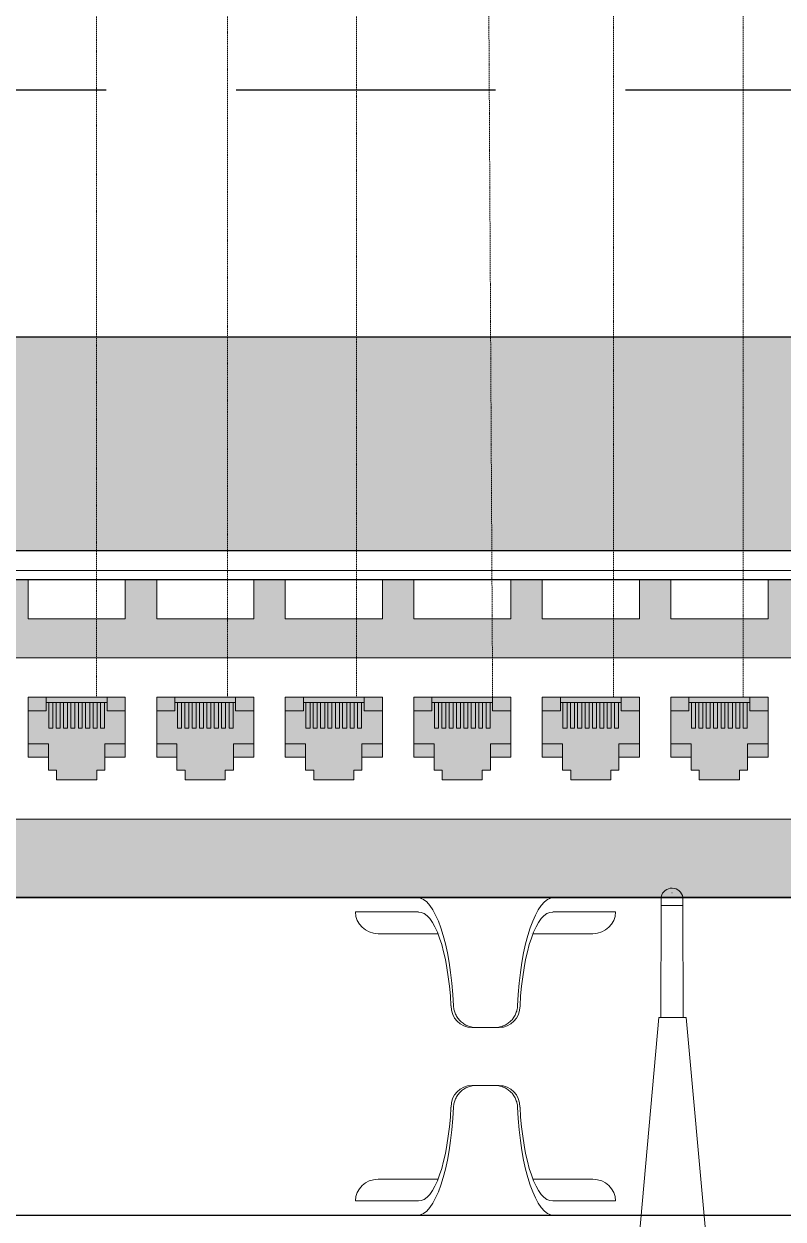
# Model space of a CAD drawing. Header units: millimetres. Extents: x 4247 to 622543, y -201358 to 142419.
# Drawn here: x 71477 to 72939, y -127284 to -124982 of the extents above; entities that cross this region are included whole.
import ezdxf

# ---------------------------------------------------------------- set-up
doc = ezdxf.new("R2010")
doc.units = ezdxf.units.MM
doc.linetypes.add('DASH', pattern=[0.75, 0.5, -0.25])
doc.linetypes.add('DASHED2', pattern=[0.375, 0.25, -0.125])
doc.layers.add('(АР) Текст', color=7, linetype='Continuous', lineweight=25)
doc.layers.add('UTP', color=5, linetype='DASH', lineweight=25)
doc.layers.add('_19D-Телекоммуникационные шкафы', color=7, linetype='Continuous')
doc.layers.add('_Оборудование ИСПП', color=255, linetype='Continuous')

# ---------------------------------------------------------------- blocks, each defined once
blk = doc.blocks.new('Органайзер1U')
at = {"lineweight": 9}
for p, q in [((923.7, 419.7, -149.5), (836.7, 419.7, -452.7)), ((1196.4, 419.7, -452.7), (1109.5, 419.7, -149.5)), ((951, 389.7, -162.2), (867.9, 389.7, -432.7)), ((1082.2, 389.7, -162.2), (1165.2, 389.7, -432.7)), ((1035.4, 259.8), (997.7, 259.8)), ((997.7, 259.8), (1004.1, 259.8, 22.4)), ((1029, 259.8, 22.4), (1035.4, 259.8)), ((1035.4, 179.8), (997.7, 179.8)), ((997.7, 179.8), (1004.1, 179.8, 22.4)), ((1029, 179.8, 22.4), (1035.4, 179.8)), ((951, 50, -162.2), (867.9, 50, -432.7)), ((1082.2, 50, -162.2), (1165.2, 50, -432.7)), ((923.7, 20, -149.5), (836.7, 20, -452.7)), ((1196.4, 20, -452.7), (1109.5, 20, -149.5))]:
    blk.add_line(p, q, dxfattribs=at)
at = {"lineweight": 30, "ltscale": 10}
for points in [[(-2403, 439.8), (2403, 439.8)], [(2403, -0.2), (-2403, -0.2)]]:
    blk.add_lwpolyline(points, dxfattribs=at)
at = {"lineweight": 9, "extrusion": (-0.275637, -3.86225e-05, -0.961262)}
blk.add_arc((-289.6, -959.1, -275), 30, 0.0084, 90.0077, dxfattribs=at)
at = {"lineweight": 9, "extrusion": (0.275637, -3.86225e-05, -0.961262)}
blk.add_arc((289.9, 995.3, 285.4), 30, 89.9923, 179.9916, dxfattribs=at)
at = {"lineweight": 9, "extrusion": (-0.275637, 3.86225e-05, -0.961262)}
blk.add_arc((-150, -959, -275), 30, 89.9923, 179.9916, dxfattribs=at)
at = {"lineweight": 9, "extrusion": (0.275637, 3.86225e-05, -0.961262)}
blk.add_arc((149.7, 995.3, 285.4), 30, 0.0084, 90.0077, dxfattribs=at)
at = {"lineweight": 9, "extrusion": (0.961262, -6.12038e-17, -0.275637)}
blk.add_ellipse((921.9, 261.5, -155.7), major_axis=(51.1, 0, 178.1), ratio=0.961262, start_param=-1.580604, end_param=-0.159207, dxfattribs=at)
at = {"lineweight": 9, "extrusion": (0.961262, 6.12038e-17, 0.275637)}
for centre, major_axis, start_param, end_param in [((1111.3, 261.5, -155.7), (-51.1, 0, 178.1), -1.580604, -0.159207), ((1108.7, 262.2, -146.8), (-45.1, 0, 157.4), 4.69506, 6.107426)]:
    blk.add_ellipse(centre, major_axis=major_axis, ratio=0.961262, start_param=start_param, end_param=end_param, dxfattribs=at)
at = {"lineweight": 9, "extrusion": (-9.99013e-30, -1.95922e-16, -1)}
blk.add_ellipse((867.9, 419.7, -432.7), major_axis=(-31.2, 0), ratio=0.961262, start_param=-1.570796, end_param=0, dxfattribs=at)
at = {"lineweight": 9, "extrusion": (-0.961262, 6.12038e-17, 0.275637)}
blk.add_ellipse((924.4, 262.2, -146.8), major_axis=(45.1, 0, 157.4), ratio=0.961262, start_param=0.175759, end_param=1.588125, dxfattribs=at)
at = {"lineweight": 9}
for centre, major_axis in [((1165.2, 419.7, -432.7), (31.2, 0)), ((867.9, 20, -432.7), (-31.2, 0))]:
    blk.add_ellipse(centre, major_axis=major_axis, ratio=0.961262, start_param=-1.570796, end_param=0, dxfattribs=at)
at = {"lineweight": 9, "extrusion": (-0.961262, -6.12038e-17, 0.275637)}
blk.add_ellipse((921.9, 178.1, -155.7), major_axis=(51.1, 0, 178.1), ratio=0.961262, start_param=-1.580604, end_param=-0.159207, dxfattribs=at)
at = {"lineweight": 9, "extrusion": (0.961262, 6.12038e-17, -0.275637)}
blk.add_ellipse((924.4, 177.4, -146.8), major_axis=(45.1, 0, 157.4), ratio=0.961262, start_param=0.175759, end_param=1.588125, dxfattribs=at)
at = {"lineweight": 9, "extrusion": (-0.961262, 6.12038e-17, -0.275637)}
for centre, major_axis, start_param, end_param in [((1111.3, 178.1, -155.7), (-51.1, 0, 178.1), -1.580604, -0.159207), ((1108.7, 177.4, -146.8), (-45.1, 0, 157.4), 4.69506, 6.107426)]:
    blk.add_ellipse(centre, major_axis=major_axis, ratio=0.961262, start_param=start_param, end_param=end_param, dxfattribs=at)
at = {"lineweight": 9, "extrusion": (9.99013e-30, 1.95922e-16, -1)}
blk.add_ellipse((1165.2, 20, -432.7), major_axis=(31.2, 0), ratio=0.961262, start_param=-1.570796, end_param=0, dxfattribs=at)
at = {"lineweight": 9}
for points in [[(952.6, 389.7, -157.5), (952.5, 389.7, -157.5), (952.4, 389.7, -157.5), (952.4, 389.7, -157.5)], [(952.6, 389.7, -157.5), (952.5, 389.7, -157.5), (952.4, 389.7, -157.5), (952.4, 389.7, -157.5)], [(1080.8, 389.7, -157.5), (1080.7, 389.7, -157.5), (1080.6, 389.7, -157.5), (1080.6, 389.7, -157.5)], [(1080.8, 389.7, -157.5), (1080.7, 389.7, -157.5), (1080.6, 389.7, -157.5), (1080.6, 389.7, -157.5)]]:
    blk.add_open_spline(points, degree=3, dxfattribs=at)
for points, knots in [([(1004.1, 259.8, 22.4), (1002.2, 259.8, 22.4), (1000.2, 260, 22.4), (996.2, 260.7, 22.4), (994.2, 261.3, 22.4), (990.3, 262.8, 22.4), (988.5, 263.8, 22.4), (985, 266, 22.3), (983.4, 267.2, 22.3), (980.7, 269.9, 22.2), (979.3, 271.4, 22.1), (977, 274.6, 21.9), (976, 276.4, 21.8), (974.3, 280.1, 21.4), (973.6, 282, 21.2), (972.7, 285.9, 20.7), (972.4, 287.9, 20.4), (972.3, 289.8, 20.1)], [18.612291, 18.612291, 18.612291, 18.612291, 19.195929, 19.195929, 19.779566, 19.779566, 20.363204, 20.363204, 20.946842, 20.946842, 21.522754, 21.522754, 22.098666, 22.098666, 22.674578, 22.674578, 23.250457, 23.250457, 23.250457, 23.250457]), ([(1060.8, 289.8, 20.1), (1060.8, 287.9, 20.4), (1060.5, 285.9, 20.7), (1059.6, 282.1, 21.2), (1058.9, 280.1, 21.4), (1057.2, 276.5, 21.8), (1056.2, 274.7, 21.9), (1053.9, 271.4, 22.1), (1052.6, 270, 22.2), (1049.8, 267.3, 22.3), (1048.2, 266, 22.3), (1044.7, 263.8, 22.4), (1042.9, 262.8, 22.4), (1039, 261.3, 22.4), (1037, 260.7, 22.4), (1033, 260, 22.4), (1031, 259.8, 22.4), (1029, 259.8, 22.4)], [4.570415, 4.570415, 4.570415, 4.570415, 5.143883, 5.143883, 5.717385, 5.717385, 6.290887, 6.290887, 6.864388, 6.864388, 7.450436, 7.450436, 8.036484, 8.036484, 8.622531, 8.622531, 9.208579, 9.208579, 9.208579, 9.208579]), ([(1004.1, 179.8, 22.4), (1002.2, 179.8, 22.4), (1000.2, 179.7, 22.4), (996.2, 178.9, 22.4), (994.2, 178.3, 22.4), (990.3, 176.8, 22.4), (988.5, 175.9, 22.4), (985, 173.7, 22.3), (983.4, 172.4, 22.3), (980.7, 169.7, 22.2), (979.3, 168.3, 22.1), (977, 165, 21.9), (976, 163.2, 21.8), (974.3, 159.5, 21.4), (973.6, 157.6, 21.2), (972.7, 153.7, 20.7), (972.4, 151.8, 20.4), (972.3, 149.9, 20.1)], [18.612291, 18.612291, 18.612291, 18.612291, 19.195929, 19.195929, 19.779566, 19.779566, 20.363204, 20.363204, 20.946842, 20.946842, 21.522754, 21.522754, 22.098666, 22.098666, 22.674578, 22.674578, 23.250457, 23.250457, 23.250457, 23.250457]), ([(1060.8, 149.9, 20.1), (1060.8, 151.8, 20.4), (1060.5, 153.7, 20.7), (1059.6, 157.6, 21.2), (1058.9, 159.5, 21.4), (1057.2, 163.2, 21.8), (1056.2, 164.9, 21.9), (1053.9, 168.2, 22.1), (1052.6, 169.7, 22.2), (1049.8, 172.4, 22.3), (1048.2, 173.6, 22.3), (1044.7, 175.8, 22.4), (1042.9, 176.8, 22.4), (1039, 178.3, 22.4), (1037, 178.9, 22.4), (1033, 179.7, 22.4), (1031, 179.8, 22.4), (1029, 179.8, 22.4)], [4.570415, 4.570415, 4.570415, 4.570415, 5.143883, 5.143883, 5.717385, 5.717385, 6.290887, 6.290887, 6.864388, 6.864388, 7.450436, 7.450436, 8.036484, 8.036484, 8.622531, 8.622531, 9.208579, 9.208579, 9.208579, 9.208579])]:
    blk.add_open_spline(points, degree=3, knots=knots, dxfattribs=at)
blk = doc.blocks.new('24_port')
at = {"ltscale": 10}
h = blk.add_hatch(color=256, dxfattribs=at)
h.set_gradient(color1=(230, 230, 230), color2=(232, 232, 232), rotation=45, one_color=1, tint=0.91, name='CYLINDER')
h.paths.add_polyline_path([(2223, 0), (2223, 440), (2112.5, 440), (2112.5, 385.8), (1978, 385.8), (1978, 440), (1934.6, 440), (1934.6, 385.8), (1800.1, 385.8), (1800.1, 440), (1756.8, 440), (1756.8, 385.8), (1622.3, 385.8), (1622.3, 440), (1578.9, 440), (1578.9, 385.8), (1444.5, 385.8), (1444.5, 440), (1401.1, 440), (1401.1, 385.8), (1266.6, 385.8), (1266.6, 440), (1223.3, 440), (1223.3, 385.8), (1088.8, 385.8), (1088.8, 440), (1045.4, 440), (1045.4, 385.8), (910.9, 385.8), (910.9, 440), (867.6, 440), (867.6, 385.8), (733.1, 385.8), (733.1, 440), (689.7, 440), (689.7, 385.8), (555.3, 385.8), (555.3, 440), (511.9, 440), (511.9, 385.8), (377.4, 385.8), (377.4, 440), (334.1, 440), (334.1, 385.8), (199.6, 385.8), (199.6, 440), (156.2, 440), (156.2, 385.8), (21.7, 385.8), (21.7, 440), (-21.6, 440), (-21.6, 385.8), (-156.1, 385.8), (-156.1, 440), (-199.5, 440), (-199.5, 385.8), (-333.9, 385.8), (-333.9, 440), (-377.3, 440), (-377.3, 385.8), (-511.8, 385.8), (-511.8, 440), (-555.1, 440), (-555.1, 385.8), (-689.6, 385.8), (-689.6, 440), (-733, 440), (-733, 385.8), (-867.5, 385.8), (-867.5, 440), (-910.8, 440), (-910.8, 385.8), (-1045.3, 385.8), (-1045.3, 440), (-1088.7, 440), (-1088.7, 385.8), (-1223.1, 385.8), (-1223.1, 440), (-1266.5, 440), (-1266.5, 385.8), (-1401, 385.8), (-1401, 440), (-1444.3, 440), (-1444.3, 385.8), (-1578.8, 385.8), (-1578.8, 440), (-1622.2, 440), (-1622.2, 385.8), (-1756.7, 385.8), (-1756.7, 440), (-1800, 440), (-1800, 385.8), (-1934.5, 385.8), (-1934.5, 440), (-1977.9, 440), (-1977.9, 385.8), (-2112.3, 385.8), (-2112.3, 440), (-2223, 440), (-2223, 0)])
h.paths.add_polyline_path([(-2167.7, 108.4), (-2167.7, 331.6), (2167.7, 331.6), (2167.7, 108.4)], flags=16)
h.paths.add_polyline_path([(-116.7, 162.7), (-116.7, 176.2), (-128, 176.2), (-128, 194.3), (-156.1, 194.3), (-156.1, 277.3), (-21.6, 277.3), (-21.6, 194.3), (-50, 194.3), (-50, 176.2), (-61.3, 176.2), (-61.3, 162.7)], flags=0)
h.paths.add_polyline_path([(-199.5, 194.3), (-227.8, 194.3), (-227.8, 176.2), (-239.1, 176.2), (-239.1, 162.7), (-294.5, 162.7), (-294.5, 176.2), (-305.8, 176.2), (-305.8, 194.3), (-333.9, 194.3), (-333.9, 277.3), (-199.5, 277.3)], flags=0)
h.paths.add_polyline_path([(21.7, 194.3), (21.7, 277.3), (156.2, 277.3), (156.2, 194.3), (127.9, 194.3), (127.9, 176.2), (116.6, 176.2), (116.6, 162.7), (61.1, 162.7), (61.1, 176.2), (49.8, 176.2), (49.8, 194.3)], flags=0)
h.paths.add_polyline_path([(-377.3, 194.3), (-405.7, 194.3), (-405.7, 176.2), (-416.9, 176.2), (-416.9, 162.7), (-472.4, 162.7), (-472.4, 176.2), (-483.7, 176.2), (-483.7, 194.3), (-511.8, 194.3), (-511.8, 277.3), (-377.3, 277.3)], flags=0)
h.paths.add_polyline_path([(199.6, 194.3), (199.6, 277.3), (334.1, 277.3), (334.1, 194.3), (305.7, 194.3), (305.7, 176.2), (294.4, 176.2), (294.4, 162.7), (239, 162.7), (239, 176.2), (227.7, 176.2), (227.7, 194.3)], flags=0)
h.paths.add_polyline_path([(-555.1, 194.3), (-583.5, 194.3), (-583.5, 176.2), (-594.8, 176.2), (-594.8, 162.7), (-650.2, 162.7), (-650.2, 176.2), (-661.5, 176.2), (-661.5, 194.3), (-689.6, 194.3), (-689.6, 277.3), (-555.1, 277.3)], flags=0)
h.paths.add_polyline_path([(377.4, 194.3), (377.4, 277.3), (511.9, 277.3), (511.9, 194.3), (483.5, 194.3), (483.5, 176.2), (472.3, 176.2), (472.3, 162.7), (416.8, 162.7), (416.8, 176.2), (405.5, 176.2), (405.5, 194.3)], flags=0)
h.paths.add_polyline_path([(-733, 194.3), (-761.3, 194.3), (-761.3, 176.2), (-772.6, 176.2), (-772.6, 162.7), (-828.1, 162.7), (-828.1, 176.2), (-839.4, 176.2), (-839.4, 194.3), (-867.5, 194.3), (-867.5, 277.3), (-733, 277.3)], flags=0)
h.paths.add_polyline_path([(555.3, 194.3), (555.3, 277.3), (689.7, 277.3), (689.7, 194.3), (661.4, 194.3), (661.4, 176.2), (650.1, 176.2), (650.1, 162.7), (594.7, 162.7), (594.7, 176.2), (583.4, 176.2), (583.4, 194.3)], flags=0)
h.paths.add_polyline_path([(-910.8, 194.3), (-939.2, 194.3), (-939.2, 176.2), (-950.5, 176.2), (-950.5, 162.7), (-1005.9, 162.7), (-1005.9, 176.2), (-1017.2, 176.2), (-1017.2, 194.3), (-1045.3, 194.3), (-1045.3, 277.3), (-910.8, 277.3)], flags=0)
h.paths.add_polyline_path([(733.1, 194.3), (733.1, 277.3), (867.6, 277.3), (867.6, 194.3), (839.2, 194.3), (839.2, 176.2), (827.9, 176.2), (827.9, 162.7), (772.5, 162.7), (772.5, 176.2), (761.2, 176.2), (761.2, 194.3)], flags=0)
h.paths.add_polyline_path([(-1088.7, 194.3), (-1117, 194.3), (-1117, 176.2), (-1128.3, 176.2), (-1128.3, 162.7), (-1183.7, 162.7), (-1183.7, 176.2), (-1195, 176.2), (-1195, 194.3), (-1223.1, 194.3), (-1223.1, 277.3), (-1088.7, 277.3)], flags=0)
h.paths.add_polyline_path([(910.9, 194.3), (910.9, 277.3), (1045.4, 277.3), (1045.4, 194.3), (1017.1, 194.3), (1017.1, 176.2), (1005.8, 176.2), (1005.8, 162.7), (950.3, 162.7), (950.3, 176.2), (939, 176.2), (939, 194.3)], flags=0)
h.paths.add_polyline_path([(-1266.5, 194.3), (-1294.9, 194.3), (-1294.9, 176.2), (-1306.1, 176.2), (-1306.1, 162.7), (-1361.6, 162.7), (-1361.6, 176.2), (-1372.9, 176.2), (-1372.9, 194.3), (-1401, 194.3), (-1401, 277.3), (-1266.5, 277.3)], flags=0)
h.paths.add_polyline_path([(1088.8, 194.3), (1088.8, 277.3), (1223.3, 277.3), (1223.3, 194.3), (1194.9, 194.3), (1194.9, 176.2), (1183.6, 176.2), (1183.6, 162.7), (1128.2, 162.7), (1128.2, 176.2), (1116.9, 176.2), (1116.9, 194.3)], flags=0)
h.paths.add_polyline_path([(-1444.3, 194.3), (-1472.7, 194.3), (-1472.7, 176.2), (-1484, 176.2), (-1484, 162.7), (-1539.4, 162.7), (-1539.4, 176.2), (-1550.7, 176.2), (-1550.7, 194.3), (-1578.8, 194.3), (-1578.8, 277.3), (-1444.3, 277.3)], flags=0)
h.paths.add_polyline_path([(1266.6, 194.3), (1266.6, 277.3), (1401.1, 277.3), (1401.1, 194.3), (1372.8, 194.3), (1372.8, 176.2), (1361.5, 176.2), (1361.5, 162.7), (1306, 162.7), (1306, 176.2), (1294.7, 176.2), (1294.7, 194.3)], flags=0)
h.paths.add_polyline_path([(-1622.2, 194.3), (-1650.5, 194.3), (-1650.5, 176.2), (-1661.8, 176.2), (-1661.8, 162.7), (-1717.3, 162.7), (-1717.3, 176.2), (-1728.6, 176.2), (-1728.6, 194.3), (-1756.7, 194.3), (-1756.7, 277.3), (-1622.2, 277.3)], flags=0)
h.paths.add_polyline_path([(1444.5, 194.3), (1444.5, 277.3), (1578.9, 277.3), (1578.9, 194.3), (1550.6, 194.3), (1550.6, 176.2), (1539.3, 176.2), (1539.3, 162.7), (1483.9, 162.7), (1483.9, 176.2), (1472.6, 176.2), (1472.6, 194.3)], flags=0)
h.paths.add_polyline_path([(-1800, 194.3), (-1828.4, 194.3), (-1828.4, 176.2), (-1839.7, 176.2), (-1839.7, 162.7), (-1895.1, 162.7), (-1895.1, 176.2), (-1906.4, 176.2), (-1906.4, 194.3), (-1934.5, 194.3), (-1934.5, 277.3), (-1800, 277.3)], flags=0)
h.paths.add_polyline_path([(1622.3, 194.3), (1622.3, 277.3), (1756.8, 277.3), (1756.8, 194.3), (1728.4, 194.3), (1728.4, 176.2), (1717.1, 176.2), (1717.1, 162.7), (1661.7, 162.7), (1661.7, 176.2), (1650.4, 176.2), (1650.4, 194.3)], flags=0)
h.paths.add_polyline_path([(-1977.9, 194.3), (-2006.2, 194.3), (-2006.2, 176.2), (-2017.5, 176.2), (-2017.5, 162.7), (-2072.9, 162.7), (-2072.9, 176.2), (-2084.2, 176.2), (-2084.2, 194.3), (-2112.3, 194.3), (-2112.3, 277.3), (-1977.9, 277.3)], flags=0)
h.paths.add_polyline_path([(1800.1, 194.3), (1800.1, 277.3), (1934.6, 277.3), (1934.6, 194.3), (1906.3, 194.3), (1906.3, 176.2), (1895, 176.2), (1895, 162.7), (1839.5, 162.7), (1839.5, 176.2), (1828.2, 176.2), (1828.2, 194.3)], flags=0)
h.paths.add_polyline_path([(1978, 194.3), (1978, 277.3), (2112.5, 277.3), (2112.5, 194.3), (2084.1, 194.3), (2084.1, 176.2), (2072.8, 176.2), (2072.8, 162.7), (2017.4, 162.7), (2017.4, 176.2), (2006.1, 176.2), (2006.1, 194.3)], flags=0)
at = {"lineweight": 5, "ltscale": 10}
for p, q in [((-2167.7, 331.6), (2167.7, 331.6)), ((416.8, 162.7), (472.3, 162.7)), ((594.7, 162.7), (650.1, 162.7)), ((772.5, 162.7), (827.9, 162.7)), ((950.3, 162.7), (1005.8, 162.7)), ((1128.2, 162.7), (1183.6, 162.7)), ((1306, 162.7), (1361.5, 162.7)), ((-2167.7, 108.4), (2167.7, 108.4))]:
    blk.add_line(p, q, dxfattribs=at)
at = {"lineweight": 5}
for p, q in [((377.4, 277.3), (511.9, 277.3)), ((377.4, 194.3), (377.4, 277.3)), ((402.5, 258.5), (402.5, 277.3)), ((402.5, 270.1), (486.6, 270.1)), ((406, 234.2), (406, 270.1)), ((411.8, 234.2), (411.8, 270.1)), ((416.3, 234.2), (416.3, 270.1)), ((421.8, 234.2), (421.8, 270.1)), ((426.3, 234.2), (426.3, 270.1)), ((432.1, 234.2), (432.1, 270.1)), ((436.6, 234.2), (436.6, 270.1)), ((442.2, 234.2), (442.2, 270.1)), ((446.9, 234.2), (446.9, 270.1)), ((452.4, 234.2), (452.4, 270.1)), ((457, 234.2), (457, 270.1)), ((462.7, 234.2), (462.7, 270.1)), ((467.2, 234.2), (467.2, 270.1)), ((472.8, 234.2), (472.8, 270.1)), ((477.5, 234.2), (477.5, 270.1)), ((483, 234.2), (483, 270.1)), ((486.6, 258.5), (486.6, 277.3)), ((511.9, 277.3), (511.9, 194.3)), ((555.3, 277.3), (689.7, 277.3)), ((555.3, 194.3), (555.3, 277.3)), ((580.4, 258.5), (580.4, 277.3)), ((580.4, 270.1), (664.4, 270.1)), ((583.9, 234.2), (583.9, 270.1)), ((589.6, 234.2), (589.6, 270.1)), ((594.2, 234.2), (594.2, 270.1)), ((599.7, 234.2), (599.7, 270.1)), ((604.2, 234.2), (604.2, 270.1)), ((610, 234.2), (610, 270.1)), ((614.5, 234.2), (614.5, 270.1)), ((620, 234.2), (620, 270.1)), ((624.8, 234.2), (624.8, 270.1)), ((630.3, 234.2), (630.3, 270.1)), ((634.8, 234.2), (634.8, 270.1)), ((640.6, 234.2), (640.6, 270.1)), ((645.1, 234.2), (645.1, 270.1)), ((650.6, 234.2), (650.6, 270.1)), ((655.4, 234.2), (655.4, 270.1)), ((660.9, 234.2), (660.9, 270.1)), ((664.4, 258.5), (664.4, 277.3)), ((689.7, 277.3), (689.7, 194.3)), ((733.1, 277.3), (867.6, 277.3)), ((733.1, 194.3), (733.1, 277.3)), ((758.2, 258.5), (758.2, 277.3)), ((758.2, 270.1), (842.2, 270.1)), ((761.7, 234.2), (761.7, 270.1)), ((767.5, 234.2), (767.5, 270.1)), ((772, 234.2), (772, 270.1)), ((777.5, 234.2), (777.5, 270.1)), ((782, 234.2), (782, 270.1)), ((787.8, 234.2), (787.8, 270.1)), ((792.3, 234.2), (792.3, 270.1)), ((797.8, 234.2), (797.8, 270.1)), ((802.6, 234.2), (802.6, 270.1)), ((808.1, 234.2), (808.1, 270.1)), ((812.6, 234.2), (812.6, 270.1)), ((818.4, 234.2), (818.4, 270.1)), ((822.9, 234.2), (822.9, 270.1)), ((828.4, 234.2), (828.4, 270.1)), ((833.2, 234.2), (833.2, 270.1)), ((838.7, 234.2), (838.7, 270.1)), ((842.2, 258.5), (842.2, 277.3)), ((867.6, 277.3), (867.6, 194.3)), ((910.9, 277.3), (1045.4, 277.3)), ((910.9, 194.3), (910.9, 277.3)), ((936, 258.5), (936, 277.3)), ((936, 270.1), (1020.1, 270.1)), ((939.5, 234.2), (939.5, 270.1)), ((945.3, 234.2), (945.3, 270.1)), ((949.8, 234.2), (949.8, 270.1)), ((955.4, 234.2), (955.4, 270.1)), ((959.9, 234.2), (959.9, 270.1)), ((965.6, 234.2), (965.6, 270.1)), ((970.2, 234.2), (970.2, 270.1)), ((975.7, 234.2), (975.7, 270.1)), ((980.4, 234.2), (980.4, 270.1)), ((986, 234.2), (986, 270.1)), ((990.5, 234.2), (990.5, 270.1)), ((996.2, 234.2), (996.2, 270.1)), ((1000.8, 234.2), (1000.8, 270.1)), ((1006.3, 234.2), (1006.3, 270.1)), ((1011, 234.2), (1011, 270.1)), ((1016.6, 234.2), (1016.6, 270.1)), ((1020.1, 258.5), (1020.1, 277.3)), ((1045.4, 277.3), (1045.4, 194.3)), ((1088.8, 277.3), (1223.3, 277.3)), ((1088.8, 194.3), (1088.8, 277.3)), ((1113.9, 258.5), (1113.9, 277.3)), ((1113.9, 270.1), (1197.9, 270.1)), ((1117.4, 234.2), (1117.4, 270.1)), ((1123.2, 234.2), (1123.2, 270.1)), ((1127.7, 234.2), (1127.7, 270.1)), ((1133.2, 234.2), (1133.2, 270.1)), ((1137.7, 234.2), (1137.7, 270.1)), ((1143.5, 234.2), (1143.5, 270.1)), ((1148, 234.2), (1148, 270.1)), ((1153.5, 234.2), (1153.5, 270.1)), ((1158.3, 234.2), (1158.3, 270.1)), ((1163.8, 234.2), (1163.8, 270.1)), ((1168.3, 234.2), (1168.3, 270.1)), ((1174.1, 234.2), (1174.1, 270.1)), ((1178.6, 234.2), (1178.6, 270.1)), ((1184.1, 234.2), (1184.1, 270.1)), ((1188.9, 234.2), (1188.9, 270.1)), ((1194.4, 234.2), (1194.4, 270.1)), ((1197.9, 258.5), (1197.9, 277.3)), ((1223.3, 277.3), (1223.3, 194.3)), ((1266.6, 277.3), (1401.1, 277.3)), ((1266.6, 194.3), (1266.6, 277.3)), ((1291.7, 258.5), (1291.7, 277.3)), ((1291.7, 270.1), (1375.8, 270.1)), ((1295.2, 234.2), (1295.2, 270.1)), ((1301, 234.2), (1301, 270.1)), ((1305.5, 234.2), (1305.5, 270.1)), ((1311, 234.2), (1311, 270.1)), ((1315.5, 234.2), (1315.5, 270.1)), ((1321.3, 234.2), (1321.3, 270.1)), ((1325.8, 234.2), (1325.8, 270.1)), ((1331.4, 234.2), (1331.4, 270.1)), ((1336.1, 234.2), (1336.1, 270.1)), ((1341.6, 234.2), (1341.6, 270.1)), ((1346.2, 234.2), (1346.2, 270.1)), ((1351.9, 234.2), (1351.9, 270.1)), ((1356.4, 234.2), (1356.4, 270.1)), ((1362, 234.2), (1362, 270.1)), ((1366.7, 234.2), (1366.7, 270.1)), ((1372.2, 234.2), (1372.2, 270.1)), ((1375.8, 258.5), (1375.8, 277.3)), ((1401.1, 277.3), (1401.1, 194.3)), ((402.5, 258.5), (377.4, 258.5)), ((486.6, 258.5), (511.9, 258.5)), ((580.4, 258.5), (555.3, 258.5)), ((664.4, 258.5), (689.7, 258.5)), ((758.2, 258.5), (733.1, 258.5)), ((842.2, 258.5), (867.6, 258.5)), ((936, 258.5), (910.9, 258.5)), ((1020.1, 258.5), (1045.4, 258.5)), ((1113.9, 258.5), (1088.8, 258.5)), ((1197.9, 258.5), (1223.3, 258.5)), ((1291.7, 258.5), (1266.6, 258.5)), ((1375.8, 258.5), (1401.1, 258.5)), ((411.8, 234.2), (406, 234.2)), ((421.8, 234.2), (416.3, 234.2)), ((432.1, 234.2), (426.3, 234.2)), ((442.2, 234.2), (436.6, 234.2)), ((452.4, 234.2), (446.9, 234.2)), ((462.7, 234.2), (457, 234.2)), ((472.8, 234.2), (467.2, 234.2)), ((483, 234.2), (477.5, 234.2)), ((589.6, 234.2), (583.9, 234.2)), ((599.7, 234.2), (594.2, 234.2)), ((610, 234.2), (604.2, 234.2)), ((620, 234.2), (614.5, 234.2)), ((630.3, 234.2), (624.8, 234.2)), ((640.6, 234.2), (634.8, 234.2)), ((650.6, 234.2), (645.1, 234.2)), ((660.9, 234.2), (655.4, 234.2)), ((767.5, 234.2), (761.7, 234.2)), ((777.5, 234.2), (772, 234.2)), ((787.8, 234.2), (782, 234.2)), ((797.8, 234.2), (792.3, 234.2)), ((808.1, 234.2), (802.6, 234.2)), ((818.4, 234.2), (812.6, 234.2)), ((828.4, 234.2), (822.9, 234.2)), ((838.7, 234.2), (833.2, 234.2)), ((945.3, 234.2), (939.5, 234.2)), ((955.4, 234.2), (949.8, 234.2)), ((965.6, 234.2), (959.9, 234.2)), ((975.7, 234.2), (970.2, 234.2)), ((986, 234.2), (980.4, 234.2)), ((996.2, 234.2), (990.5, 234.2)), ((1006.3, 234.2), (1000.8, 234.2)), ((1016.6, 234.2), (1011, 234.2)), ((1123.2, 234.2), (1117.4, 234.2)), ((1133.2, 234.2), (1127.7, 234.2)), ((1143.5, 234.2), (1137.7, 234.2)), ((1153.5, 234.2), (1148, 234.2)), ((1163.8, 234.2), (1158.3, 234.2)), ((1174.1, 234.2), (1168.3, 234.2)), ((1184.1, 234.2), (1178.6, 234.2)), ((1194.4, 234.2), (1188.9, 234.2)), ((1301, 234.2), (1295.2, 234.2)), ((1311, 234.2), (1305.5, 234.2)), ((1321.3, 234.2), (1315.5, 234.2)), ((1331.4, 234.2), (1325.8, 234.2)), ((1341.6, 234.2), (1336.1, 234.2)), ((1351.9, 234.2), (1346.2, 234.2)), ((1362, 234.2), (1356.4, 234.2)), ((1372.2, 234.2), (1366.7, 234.2)), ((377.4, 212.8), (405.5, 212.8)), ((405.5, 176.2), (405.5, 212.8)), ((483.5, 212.8), (483.5, 176.2)), ((511.9, 212.8), (483.5, 212.8)), ((555.3, 212.8), (583.4, 212.8)), ((583.4, 176.2), (583.4, 212.8)), ((661.4, 212.8), (661.4, 176.2)), ((689.7, 212.8), (661.4, 212.8)), ((733.1, 212.8), (761.2, 212.8)), ((761.2, 176.2), (761.2, 212.8)), ((839.2, 212.8), (839.2, 176.2)), ((867.6, 212.8), (839.2, 212.8)), ((910.9, 212.8), (939, 212.8)), ((939, 176.2), (939, 212.8)), ((1017.1, 212.8), (1017.1, 176.2)), ((1045.4, 212.8), (1017.1, 212.8)), ((1088.8, 212.8), (1116.9, 212.8)), ((1116.9, 176.2), (1116.9, 212.8)), ((1194.9, 212.8), (1194.9, 176.2)), ((1223.3, 212.8), (1194.9, 212.8)), ((1266.6, 212.8), (1294.7, 212.8)), ((1294.7, 176.2), (1294.7, 212.8)), ((1372.8, 212.8), (1372.8, 176.2)), ((1401.1, 212.8), (1372.8, 212.8)), ((405.5, 194.3), (377.4, 194.3)), ((511.9, 194.3), (483.5, 194.3)), ((583.4, 194.3), (555.3, 194.3)), ((689.7, 194.3), (661.4, 194.3)), ((761.2, 194.3), (733.1, 194.3)), ((867.6, 194.3), (839.2, 194.3)), ((939, 194.3), (910.9, 194.3)), ((1045.4, 194.3), (1017.1, 194.3)), ((1116.9, 194.3), (1088.8, 194.3)), ((1223.3, 194.3), (1194.9, 194.3)), ((1294.7, 194.3), (1266.6, 194.3)), ((1401.1, 194.3), (1372.8, 194.3)), ((416.8, 176.2), (405.5, 176.2)), ((416.8, 176.2), (416.8, 162.7)), ((472.3, 176.2), (472.3, 162.7)), ((483.5, 176.2), (472.3, 176.2)), ((594.7, 176.2), (583.4, 176.2)), ((594.7, 176.2), (594.7, 162.7)), ((650.1, 176.2), (650.1, 162.7)), ((661.4, 176.2), (650.1, 176.2)), ((772.5, 176.2), (761.2, 176.2)), ((772.5, 176.2), (772.5, 162.7)), ((827.9, 176.2), (827.9, 162.7)), ((839.2, 176.2), (827.9, 176.2)), ((950.3, 176.2), (939, 176.2)), ((950.3, 176.2), (950.3, 162.7)), ((1005.8, 176.2), (1005.8, 162.7)), ((1017.1, 176.2), (1005.8, 176.2)), ((1128.2, 176.2), (1116.9, 176.2)), ((1128.2, 176.2), (1128.2, 162.7)), ((1183.6, 176.2), (1183.6, 162.7)), ((1194.9, 176.2), (1183.6, 176.2)), ((1306, 176.2), (1294.7, 176.2)), ((1306, 176.2), (1306, 162.7)), ((1361.5, 176.2), (1361.5, 162.7)), ((1372.8, 176.2), (1361.5, 176.2))]:
    blk.add_line(p, q, dxfattribs=at)
at = {"lineweight": 30}
for points in [[(-2403, 440), (2403, 440)], [(2403, 0), (-2403, 0)]]:
    blk.add_lwpolyline(points, dxfattribs=at)
at = {"lineweight": 5, "ltscale": 10}
for points in [[(377.4, 385.8), (511.9, 385.8), (511.9, 440), (377.4, 440)], [(555.3, 385.8), (689.7, 385.8), (689.7, 440), (555.3, 440)], [(733.1, 385.8), (867.6, 385.8), (867.6, 440), (733.1, 440)], [(910.9, 385.8), (1045.4, 385.8), (1045.4, 440), (910.9, 440)], [(1088.8, 385.8), (1223.3, 385.8), (1223.3, 440), (1088.8, 440)], [(1266.6, 385.8), (1401.1, 385.8), (1401.1, 440), (1266.6, 440)]]:
    blk.add_lwpolyline(points, close=True, dxfattribs=at)
blk = doc.blocks.new('Комм')
at = {"color": 18, "lineweight": 15, "true_color": 0x000000}
for points in [[(248780.8, 139989.2), (248781, 139989.2)], [(248759.1, 139749.1), (248760, 139964.3), (248790.9, 139964.3)], [(248760, 139964.3), (248760, 139981.2)], [(248802.5, 139749.1), (248801.9, 139964.3), (248771, 139964.3)], [(248801.9, 139964.3), (248802, 139980.4)], [(248717.4, 139324.5), (248755.7, 139749.1), (248808.1, 139749.1)], [(248846.5, 139324.5), (248808.1, 139749.1), (248755.7, 139749.1)]]:
    blk.add_lwpolyline(points, dxfattribs=at)
blk.add_arc((248780.9, 139976.5), 21.4, 10.241, 167.3391, dxfattribs=at)

msp = doc.modelspace()

# ---------------------------------------------------------------- hatches: boundary and pattern name
at = {"layer": '_Оборудование ИСПП', "true_color": 0x939598, "transparency": 33554636}
h = msp.add_hatch(color=252, dxfattribs=at)
h.dxf.hatch_style = 1
h.paths.add_polyline_path([(65821.079, -125584.295), (65821.079, -137957.007), (75750.522, -137957.007), (75750.522, -125584.295)])
h.paths.add_polyline_path([(75530.428, -125995.991), (75530.428, -137174.83), (66061.457, -137174.83), (66061.457, -125995.991)], flags=16)

# ---------------------------------------------------------------- linework, layer by layer
at = {"layer": '_19D-Телекоммуникационные шкафы', "linetype": 'DASH', "ltscale": 1000}
msp.add_lwpolyline([(56135.302, -125108.845), (80567.5, -125108.845), (80567.5, -143413.116), (56135.302, -143413.116)], close=True, dxfattribs=at)
at = {"layer": '_Оборудование ИСПП'}
for points in [[(65821.079, -125584.295), (75750.522, -125584.295), (75750.522, -137957.007), (65821.079, -137957.007)], [(66061.457, -125995.991), (75530.428, -125995.991), (75530.428, -137174.83), (66061.457, -137174.83)]]:
    msp.add_lwpolyline(points, close=True, dxfattribs=at)
at = {"layer": '_Оборудование ИСПП', "const_width": 2}
msp.add_lwpolyline([(67431.225, -126034.667), (74339.715, -126034.667)], dxfattribs=at)
at = {"layer": 'UTP', "color": 5, "linetype": 'DASHED2', "lineweight": 0, "ltscale": 10}
for points in [[(44861.141, -142228.998), (44861.141, -144370.615), (82103.141, -144370.615), (82103.141, -124214.612), (71616.544, -124214.612), (71616.544, -126278.363)], [(46408.134, -142228.998), (46408.134, -144194.149), (81976.239, -144194.149), (81976.239, -124353.619), (71868.847, -124353.619), (71868.847, -126278.363)], [(47922.524, -142228.998), (47922.524, -144032.789), (81800.16, -144032.789), (81800.16, -124496.283), (72117.362, -124496.283), (72117.362, -126278.363)], [(72379.474, -126278.363), (72370.419, -124631.632), (81691.81, -124631.632), (81691.81, -143909.12), (57830.519, -143909.12), (57830.519, -142228.998)], [(72612.472, -126278.363), (72612.472, -124770.638), (81556.366, -124770.638), (81556.366, -143800.404), (58992.303, -143800.404), (58992.303, -142228.998)], [(72861.863, -126278.363), (72861.863, -124884.038), (81393.834, -124884.038), (81393.834, -143691.689), (60097.445, -143691.689), (60097.445, -142228.998)]]:
    msp.add_lwpolyline(points, dxfattribs=at)

# ---------------------------------------------------------------- block references
at = {"layer": '(АР) Текст', "color": 7, "lineweight": 15, "xscale": 1.392289720480715, "yscale": 1.392289720480715, "zscale": 1.392289720480715}
for name, p in [('24_port', (70959.226, -126664.481)), ('Органайзер1U', (70950.44, -127276.581))]:
    msp.add_blockref(name, p, dxfattribs=at)
at = {"color": 18, "lineweight": 15, "true_color": 0x000000}
msp.add_blockref('Комм', (-176055.869, -266644.257), dxfattribs=at)

doc.saveas('drawing.dxf')
